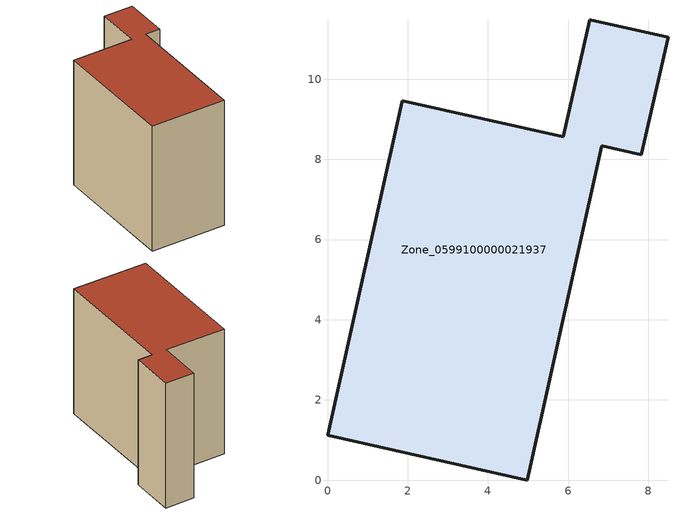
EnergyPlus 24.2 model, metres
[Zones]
Zone_0599100000021937
 floor ground (C_G): 4.98,0 0,1.12 1.87,9.46 5.88,8.56 6.54,11.48 8.49,11.05 7.83,8.12 6.84,8.34 z0
 wall outside (C_F): 5.88,8.56 1.87,9.46 0,1.12 4.98,0 6.84,8.34 7.83,8.12 8.49,11.05 6.54,11.48 5.88,8.56 z0:8.89
 roof outside (C_R): 8.49,11.05 6.54,11.48 5.88,8.56 1.87,9.46 0,1.12 4.98,0 6.84,8.34 7.83,8.12 z8.89
[BUILDING]
Pand.0599100000021937: North Axis=0; Terrain=City; Loads Convergence Tolerance Value=0.04; Temperature Convergence Tolerance Value=0.4; Solar Distribution=FullExterior; Maximum Number of Warmup Days=25; Minimum Number of Warmup Days=1
[Site:Location]
Rotterdam.The.Hague.AP_ZH_NLD Design_Conditions: Latitude=51.96; Longitude=4.45; Time Zone=1; Elevation=-4.5
[SITE:GROUNDTEMPERATURE:BUILDINGSURFACE]
18, 18, 18, 18, 18, 18, 18, 18, 18, 18, 18, 18
[MATERIAL] Thermal Absorptance=0.9; Solar Absorptance=0.7; Visible Absorptance=0.7
Name | Roughness | Thickness | Conductivity | Density | Specific Heat
G.TI.1975-1991 | MediumSmooth | 0.15 | 0.288461 | 540 | 1210
F.TI.1975-1991 | Rough | 0.3 | 0.230769 | 1920 | 840
R.TI.1975-1991 | MediumRough | 0.2 | 0.153846 | 1500 | 1000
[CONSTRUCTION]
C_G: G.TI.1975-1991
C_F: F.TI.1975-1991
C_R: R.TI.1975-1991
[ZONE]
Zone_0599100000021937: Type=1; Multiplier=1; Ceiling Height=Autocalculate; Volume=Autocalculate; Floor Area=autocalculate; Part of Total Floor Area=Yes
[ZONEINFILTRATION:DESIGNFLOWRATE]
Infil_Zone_0599100000021937: Zone or ZoneList or Space or SpaceList=Zone_0599100000021937; Schedule=AlwaysOn; Design Flow Rate Calculation Method=Flow/Area; Flow Rate per Floor Area=0.003; Constant Term Coefficient=1; Temperature Term Coefficient=0; Velocity Term Coefficient=0; Velocity Squared Term Coefficient=0
[HVACTEMPLATE:ZONE:IDEALLOADSAIRSYSTEM]
Zone_0599100000021937: Maximum Heating Supply Air Temperature=50; Minimum Cooling Supply Air Temperature=13; Maximum Heating Supply Air Humidity Ratio=0.0156; Minimum Cooling Supply Air Humidity Ratio=0.0077; Heating Limit=NoLimit; Cooling Limit=NoLimit; Dehumidification Control Type=ConstantSensibleHeatRatio; Cooling Sensible Heat Ratio=0.7; Dehumidification Setpoint=60; Humidification Control Type=None; Humidification Setpoint=30; Outdoor Air Method=None; Outdoor Air Flow Rate per Person=0.00944; Outdoor Air Flow Rate per Zone Floor Area=0; Outdoor Air Flow Rate per Zone=0; Demand Controlled Ventilation Type=None; Outdoor Air Economizer Type=NoEconomizer; Heat Recovery Type=None; Sensible Heat Recovery Effectiveness=0.7; Latent Heat Recovery Effectiveness=0.65
[ZONECONTROL:THERMOSTAT]
ThermostatControl_Zone_0599100000021937: Zone or ZoneList=Zone_0599100000021937; Control Type Schedule=DualSetpointControlType; Control 1=Thermostat_Zone_0599100000021937; Temperature Difference Between Cutout And Setpoint=0
[THERMOSTATSETPOINT:DUALSETPOINT]
Thermostat_Zone_0599100000021937: Heating Setpoint Temperature Schedule=HeatingSetpoint_Zone_0599100000021937; Cooling Setpoint Temperature Schedule=CoolingSetpoint_Zone_0599100000021937
[SCHEDULE:COMPACT]
HeatingSetpoint_Zone_0599100000021937: Through: 12/31, For: AllDays, Until: 24:00, 21
CoolingSetpoint_Zone_0599100000021937: Through: 12/31, For: AllDays, Until: 24:00, 24
DualSetpointControlType: Through: 12/31, For: AllDays, Until: 24:00, 4
AlwaysOn: Through: 12/31, For: AllDays, Until: 24:00, 1
